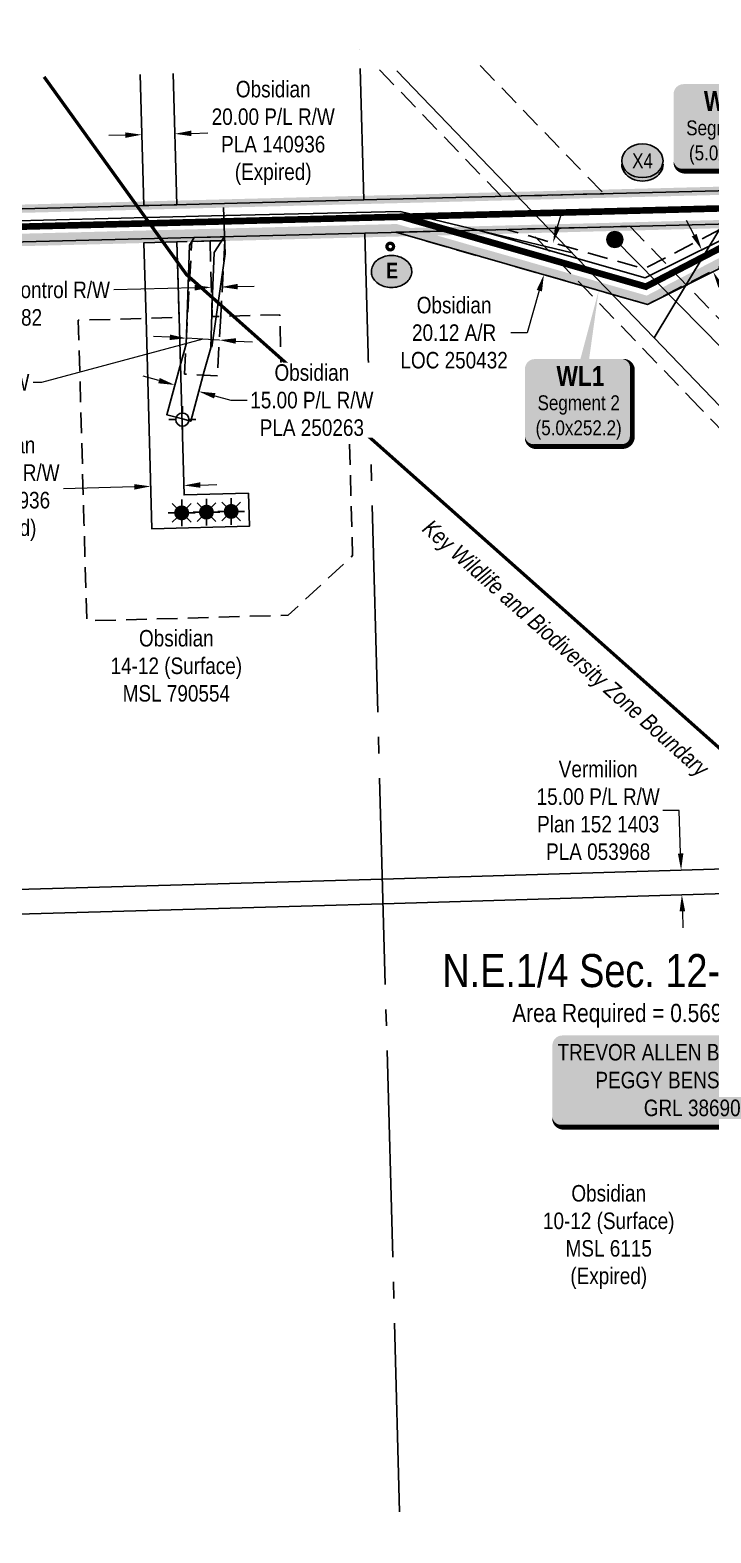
# Model space of a CAD drawing. Extents: x 632269 to 650517, y 5825252 to 5832959.
# Drawn here: x 633792 to 634203, y 5829979 to 5830888 of the extents above; entities that cross this region are included whole.
import ezdxf
from ezdxf.enums import TextEntityAlignment as Align

# ---------------------------------------------------------------- set-up
doc = ezdxf.new("R2010")
doc.units = 0
doc.header["$LTSCALE"] = 5
doc.header["$PDMODE"] = 35
doc.header["$PDSIZE"] = 10
for name, pattern in [('CENTERLINEX3', [5, 2.5, -1, 0.5, -1]), ('DASHDOT2', [12.7, 6.35, -3.175, 0, -3.175]), ('foc-ACCESSROAD', [3.75, 2.5, -1.25]), ('foc-FLOWLINE', [3.75, 2.5, -1.25]), ('foc-QUARTERLINE', [33, 25, -3, 2, -3]), ('POWERLINE5', [7.8, 2.4, -0.6, 0.6, -0.6, 0.6, -0.6, 2.4])]:
    doc.linetypes.add(name, pattern=pattern)
doc.layers.get('Defpoints').update_dxf_attribs({"color": 9})
for name, color, linetype in [('AS-OWNER', 7, 'Continuous'), ('AS-POWER', 104, 'foc-POWER'), ('AS-POWER-EXISTING', 72, 'POWERLINE5'), ('AS-ROADS', 254, 'Continuous'), ('AS-WILDLIFE', 131, 'DASHDOT2'), ('C-AR', 13, 'foc-ACCESSROAD'), ('C-RW', 13, 'Continuous'), ('C-SYMBOL', 7, 'Continuous'), ('C-WS', 13, 'foc-ACCESSROAD'), ('C-WS-S', 8, 'Continuous'), ('CG-NOTES', 7, 'Continuous'), ('F-EZE', 190, 'foc-FLOWLINE'), ('F-RW', 190, 'Continuous'), ('F-WS-S', 8, 'Continuous'), ('L-AREAREQUIRED', 7, 'Continuous'), ('L-SEC', 7, 'Continuous'), ('L-SECQ', 8, 'foc-QUARTERLINE'), ('P-CROSSINGS', 250, 'Continuous'), ('P-PROPOSED-WL1', 10, 'Continuous'), ('P-STATION', 7, 'Continuous')]:
    doc.layers.add(name, color=color, linetype=linetype)
doc.layers.add('AS-TRAPPER BOUNDARY', color=7, linetype='CENTERLINEX3', true_color=0xb85c00, transparency=0.6)
for name, color, linetype, lineweight in [('C-AR-T', 13, 'Continuous', 9), ('C-RW-T', 13, 'Continuous', 9), ('C-WS-T', 13, 'Continuous', 9), ('F-EZE-T', 190, 'Continuous', 9), ('F-RW-T', 190, 'Continuous', 9), ('F-VCE-T', 190, 'Continuous', 9)]:
    doc.layers.add(name, color=color, linetype=linetype, lineweight=lineweight)
doc.layers.add('P-PROPOSED-WL4', color=7, linetype='Continuous', true_color=0x5b5bc8)
doc.styles.add('100L', font='ARIALN.TTF', dxfattribs={"height": 11})
doc.styles.add('175L', font='ARIALN.TTF', dxfattribs={"height": 20})
doc.styles.add('240', font='ARIALN.TTF', dxfattribs={"height": 30})
doc.styles.add('80', font='ARIALN.TTF', dxfattribs={"height": 10})
doc.styles.add('80CG', font='ARIALN.TTF', dxfattribs={"height": 10})
doc.styles.add('BOLD', font='ARIALNB.TTF')
doc.styles.add('Crossing', font='ARIALN.TTF', dxfattribs={"height": 10})
doc.styles.add('foc-LtypeFont', font='ARIALN.TTF', dxfattribs={"height": 7.35})
doc.linetypes.add('foc-POWER', pattern='A,6,-1,["P",foc-LtypeFont,S=0.2,R=0,X=-0.625,Y=-0.75],-1.24,4', length=12.24)
doc.dimstyles.new('Compass 5 000', dxfattribs={"dimscale": 5, "dimtxt": 9, "dimasz": 2, "dimexe": 0.2, "dimexo": 0.0625, "dimgap": 0.5, "dimtad": 0, "dimtih": 1, "dimtoh": 1, "dimzin": 0, "dimdsep": 46, "dimtxsty": '80CG', "dimcen": 0.1, "dimse1": 1, "dimse2": 1, "dimclrd": 256, "dimclrt": 256, "dimaunit": 1, "dimadec": 4, "dimazin": 0, "dimtfac": 0.06, "dimtofl": 0, "dimtmove": 0, "dimatfit": 1, "dimfxl": 0.2, "dimtolj": 1, "dimtzin": 0, "dimlwd": -1, "dimarcsym": 0})

# ---------------------------------------------------------------- blocks, each defined once
blk = doc.blocks.new('*D413')
at = {"layer": 'C-AR-T', "transparency": 16777216}
for p, q in [((634110.68, 5830769.33), (634113.44, 5830778.95)), ((634099.63, 5830730.75), (634092.33, 5830705.27)), ((634092.33, 5830705.27), (634082.33, 5830705.27))]:
    blk.add_line(p, q, dxfattribs=at)
for points in [[(634109.08, 5830769.79), (634112.29, 5830768.87), (634107.93, 5830759.72)], [(634098.03, 5830731.21), (634101.23, 5830730.29), (634102.39, 5830740.37)]]:
    blk.add_solid(points, dxfattribs=at)
at = {"layer": 'Defpoints', "color": 0, "transparency": 16777216}
for p in [(634125.83, 5830754.59), (634102.39, 5830740.37), (634120.28, 5830735.24)]:
    blk.add_point(p, dxfattribs=at)
at = {"layer": 'C-AR-T', "transparency": 16777216, "insert": (634048.06, 5830705.27), "char_height": 10, "attachment_point": 5, "style": '80CG'}
blk.add_mtext('\\A1;Obsidian\\P20.12 A/R\\PLOC 250432', dxfattribs=at)
blk = doc.blocks.new('*D416')
at = {"layer": 'C-RW-T', "transparency": 16777216}
for p, q in [((633854.56, 5830612), (633811.66, 5830610.79)), ((633894.53, 5830613.12), (633904.52, 5830613.4))]:
    blk.add_line(p, q, dxfattribs=at)
for points in [[(633854.51, 5830613.66), (633854.6, 5830610.33), (633864.55, 5830612.28)], [(633894.48, 5830614.79), (633894.57, 5830611.46), (633884.53, 5830612.84)]]:
    blk.add_solid(points, dxfattribs=at)
at = {"layer": 'Defpoints', "color": 0, "transparency": 16777216}
for p in [(633863.31, 5830656.39), (633883.29, 5830656.95), (633864.55, 5830612.28)]:
    blk.add_point(p, dxfattribs=at)
at = {"layer": 'C-RW-T', "transparency": 16777216, "insert": (633772.13, 5830610.79), "char_height": 10, "attachment_point": 5, "style": '80CG'}
blk.add_mtext('\\A1;Obsidian\\P20.00 P/L R/W\\PPLA 140936\\P(Expired)', dxfattribs=at)
blk = doc.blocks.new('*D419')
at = {"layer": 'C-RW-T', "transparency": 16777216}
for p, q in [((634193.31, 5830764.34), (634188.71, 5830773.22)), ((634209.42, 5830733.28), (634216.83, 5830718.98)), ((634216.83, 5830718.98), (634226.83, 5830718.98))]:
    blk.add_line(p, q, dxfattribs=at)
for points in [[(634194.79, 5830765.11), (634191.83, 5830763.58), (634197.92, 5830755.47)], [(634210.9, 5830734.04), (634207.94, 5830732.51), (634204.82, 5830742.15)]]:
    blk.add_solid(points, dxfattribs=at)
at = {"layer": 'Defpoints', "color": 0, "transparency": 16777216}
for p in [(634195.98, 5830754.46), (634202.88, 5830741.15), (634204.82, 5830742.15)]:
    blk.add_point(p, dxfattribs=at)
at = {"layer": 'C-RW-T', "transparency": 16777216, "insert": (634265.91, 5830718.98), "char_height": 10, "attachment_point": 5, "style": '80CG'}
blk.add_mtext('\\A1;Obsidian\\P15.00 P/L R/W\\PPLA 250263', dxfattribs=at)
blk = doc.blocks.new('*D422')
at = {"layer": 'Defpoints', "color": 0, "transparency": 16777216}
for p in [(633886.08, 5830701.95), (633886.15, 5830703.29), (633906.12, 5830702.18)]:
    blk.add_point(p, dxfattribs=at)
at = {"layer": 'F-EZE-T', "transparency": 16777216}
for p, q in [((633896.06, 5830701.39), (633798.41, 5830675.18)), ((633876.09, 5830702.51), (633866.11, 5830703.07)), ((633906.04, 5830700.83), (633886.08, 5830701.95)), ((633916.02, 5830700.27), (633926.01, 5830699.72)), ((633798.41, 5830675.18), (633793.41, 5830675.18))]:
    blk.add_line(p, q, dxfattribs=at)
for points in [[(633876.18, 5830704.17), (633876, 5830700.85), (633886.08, 5830701.95)], [(633916.12, 5830701.94), (633915.93, 5830698.61), (633906.04, 5830700.83)]]:
    blk.add_solid(points, dxfattribs=at)
at = {"layer": 'F-EZE-T', "transparency": 16777216, "insert": (633733.82, 5830675.18), "char_height": 10, "attachment_point": 5, "style": '80CG'}
blk.add_mtext('\\A1;Fortis\\P20.00 Power Line R/W\\PEZE 140271', dxfattribs=at)
blk = doc.blocks.new('*D427')
at = {"layer": 'Defpoints', "color": 0, "transparency": 16777216}
for p in [(634185.41, 5830380.1), (634102.07, 5830377.58), (634102.52, 5830362.6)]:
    blk.add_point(p, dxfattribs=at)
at = {"layer": 'F-RW-T', "transparency": 16777216}
for p, q in [((634184.32, 5830416.14), (634174.32, 5830416.14)), ((634185.11, 5830390.09), (634184.32, 5830416.14)), ((634186.16, 5830355.12), (634186.46, 5830345.12))]:
    blk.add_line(p, q, dxfattribs=at)
for points in [[(634186.77, 5830390.14), (634183.44, 5830390.04), (634185.41, 5830380.1)], [(634187.83, 5830355.17), (634184.5, 5830355.07), (634185.86, 5830365.11)]]:
    blk.add_solid(points, dxfattribs=at)
at = {"layer": 'F-RW-T', "transparency": 16777216, "insert": (634135.24, 5830416.14), "char_height": 10, "attachment_point": 5, "style": '80CG'}
blk.add_mtext('\\A1;Vermilion\\P15.00 P/L R/W\\PPlan 152 1403\\PPLA 053968', dxfattribs=at)
blk = doc.blocks.new('*D428')
at = {"layer": 'Defpoints', "color": 0, "transparency": 16777216}
for p in [(633900.9, 5830741.93), (633906.9, 5830742.09), (633901.15, 5830732.77)]:
    blk.add_point(p, dxfattribs=at)
at = {"layer": 'F-VCE-T', "transparency": 16777216}
for p, q in [((633891.15, 5830732.5), (633842.12, 5830731.17)), ((633917.14, 5830733.21), (633927.14, 5830733.48))]:
    blk.add_line(p, q, dxfattribs=at)
for points in [[(633891.1, 5830734.17), (633891.19, 5830730.84), (633901.15, 5830732.77)], [(633917.1, 5830734.88), (633917.19, 5830731.54), (633907.15, 5830732.94)]]:
    blk.add_solid(points, dxfattribs=at)
at = {"layer": 'F-VCE-T', "transparency": 16777216, "insert": (633766.96, 5830731.17), "char_height": 10, "attachment_point": 5, "style": '80CG'}
blk.add_mtext('\\A1;Fortis\\P6.00 Vegetation Control R/W\\PEZE 880282', dxfattribs=at)
blk = doc.blocks.new('GABD')
for p, q in [((-0.81, 0), (-1.62, 0)), ((0, 0.81), (0, 1.62)), ((1.62, 0), (0.81, 0)), ((0, -0.81), (0, -1.62))]:
    blk.add_line(p, q)
blk.add_circle((0, 0), 0.8)
blk = doc.blocks.new('GAS')
h = blk.add_hatch(color=255)
h.dxf.hatch_style = 1
edge = h.paths.add_edge_path()
edge.add_arc((0, 0), 0.9, 0, 360)
for p, q in [((-0.81, 0), (-1.62, 0)), ((-0.57, 0.57), (-1.14, 1.14)), ((0, 0.81), (0, 1.62)), ((0.57, 0.57), (1.14, 1.14)), ((1.62, 0), (0.81, 0)), ((-0.57, -0.57), (-1.14, -1.14)), ((0, -0.81), (0, -1.62)), ((1.14, -1.14), (0.57, -0.57))]:
    blk.add_line(p, q)
blk.add_circle((0, 0), 0.8)
blk = doc.blocks.new('*D639')
at = {"layer": 'C-RW-T', "transparency": 16777216}
for p, q in [((633889.1, 5830825.95), (633899.1, 5830826.22)), ((633849.11, 5830824.88), (633839.11, 5830824.61))]:
    blk.add_line(p, q, dxfattribs=at)
for points in [[(633849.07, 5830826.55), (633849.15, 5830823.21), (633859.11, 5830825.15)], [(633889.06, 5830827.62), (633889.15, 5830824.28), (633879.11, 5830825.68)]]:
    blk.add_solid(points, dxfattribs=at)
at = {"layer": 'Defpoints', "color": 0, "transparency": 16777216}
for p in [(633857.99, 5830867.09), (633877.98, 5830867.63), (633879.11, 5830825.68)]:
    blk.add_point(p, dxfattribs=at)
at = {"layer": 'C-RW-T', "transparency": 16777216, "insert": (633938.63, 5830826.22), "char_height": 10, "attachment_point": 5, "style": '80CG'}
blk.add_mtext('\\A1;Obsidian\\P20.00 P/L R/W\\PPLA 140936\\P(Expired)', dxfattribs=at)
blk = doc.blocks.new('*D669')
at = {"layer": 'C-RW-T', "transparency": 16777216}
for p, q in [((633869.51, 5830676.29), (633859.86, 5830678.93)), ((633903.27, 5830667.08), (633912.92, 5830664.45)), ((633912.92, 5830664.45), (633922.92, 5830664.45))]:
    blk.add_line(p, q, dxfattribs=at)
for points in [[(633869.95, 5830677.9), (633869.07, 5830674.69), (633879.16, 5830673.66)], [(633903.71, 5830668.69), (633902.83, 5830665.48), (633893.62, 5830669.72)]]:
    blk.add_solid(points, dxfattribs=at)
at = {"layer": 'Defpoints', "color": 0, "transparency": 16777216}
for p in [(633879.72, 5830675.73), (633894.19, 5830671.78), (633893.62, 5830669.72)]:
    blk.add_point(p, dxfattribs=at)
at = {"layer": 'C-RW-T', "transparency": 16777216, "insert": (633962, 5830664.45), "char_height": 10, "attachment_point": 5, "style": '80CG', "bg_fill": 3, "box_fill_scale": 1.1, "bg_fill_color": 256, "bg_fill_true_color": 13158600, "bg_fill_transparency": 0}
blk.add_mtext('\\A1;Obsidian\\P15.00 P/L R/W\\PPLA 250263', dxfattribs=at)
blk = doc.blocks.new('*U726')
h = blk.add_hatch(color=254)
edge = h.paths.add_edge_path()
edge.add_line((-26.5, -34.46), (26.5, -34.46))
edge.add_arc((26.5, -28.46), 6, 270, 360)
edge.add_line((32.5, -28.46), (32.5, 12.5))
edge.add_arc((26.5, 12.5), 6, 0, 90)
edge.add_line((26.5, 18.5), (-26.5, 18.5))
edge.add_arc((-26.5, 12.5), 6, 90, 180)
edge.add_line((-32.5, 12.5), (-32.5, -28.46))
edge.add_arc((-26.5, -28.46), 6, 180, 270)
at = {"color": 1, "true_color": 0xff1414, "flags": 128}
blk.add_lwpolyline([(12.14, 60.07, 0, 7.5, 0), (0, 0, 0, 0, 0)], format="xyseb", dxfattribs=at)
blk.add_lwpolyline([(-26.5, -34.46, 3, 3, 0), (26.5, -34.46, 3, 3, 0.414214), (32.5, -28.46, 3, 3, 0), (32.5, 12.5, 3, 0, 0.414214), (26.5, 18.5, 0, 0, 0), (-26.5, 18.5, 0, 0, 0.414214), (-32.5, 12.5, 0, 0, 0), (-32.5, -28.46, 0, 3, 0.414214)], format="xyseb", close=True, dxfattribs=at)
at = {"color": 1, "true_color": 0xff1414}
for tag, p, height, style in [('TEMP_AREA_W1_001', (-9.21, 2.24), 12, 'BOLD'), ('ENTER_TEXT_001', (-30.66, -12.93), 9, '80')]:
    blk.add_attdef(tag, p, '', height=height, dxfattribs=dict(at, style=style))
blk = doc.blocks.new('*U727')
h = blk.add_hatch(color=254)
edge = h.paths.add_edge_path()
edge.add_line((-26.5, -34.12), (26.5, -34.12))
edge.add_arc((26.5, -28.12), 6, 270, 360)
edge.add_line((32.5, -28.12), (32.5, 12.5))
edge.add_arc((26.5, 12.5), 6, 0, 90)
edge.add_line((26.5, 18.5), (-26.5, 18.5))
edge.add_arc((-26.5, 12.5), 6, 90, 180)
edge.add_line((-32.5, 12.5), (-32.5, -28.12))
edge.add_arc((-26.5, -28.12), 6, 180, 270)
at = {"layer": 'P-PROPOSED-WL4', "flags": 128}
blk.add_lwpolyline([(-26.5, -34.12, 3, 3, 0), (26.5, -34.12, 3, 3, 0.414214), (32.5, -28.12, 3, 3, 0), (32.5, 12.5, 3, 0, 0.414214), (26.5, 18.5, 0, 0, 0), (-26.5, 18.5, 0, 0, 0.414214), (-32.5, 12.5, 0, 0, 0), (-32.5, -28.12, 0, 3, 0.414214)], format="xyseb", close=True, dxfattribs=at)
blk.add_lwpolyline([(55.87, -59.68, 0, 7.5, 0), (0, 0, 0, 0, 0)], format="xyseb", dxfattribs=at)
at = {"layer": 'P-PROPOSED-WL4'}
for tag, p, height, style in [('TEMP_AREA_W1_001', (-9.21, 2.24), 12, 'BOLD'), ('ENTER_TEXT_001', (-30.66, -12.93), 9, '80')]:
    blk.add_attdef(tag, p, '', height=height, dxfattribs=dict(at, style=style))
blk = doc.blocks.new('AA')
at = {"const_width": 4}
blk.add_lwpolyline([(-1, 0, 1), (1, 0, 1)], format="xyb", close=True, dxfattribs=at)
blk.add_circle((0, 0), 2)
blk = doc.blocks.new('Route_Letters')
h = blk.add_hatch(color=255)
h.dxf.hatch_style = 1
edge = h.paths.add_edge_path()
edge.add_ellipse((-0.12, 0.46), major_axis=(-11.97, 0), ratio=0.789318, start_angle=0, end_angle=360)
at = {"color": 5}
blk.add_open_spline([(-12.34, 0.46), (-12.34, -0.25), (-12.24, -0.97), (-11.72, -2.79), (-11.14, -3.88), (-9.56, -5.81), (-8.54, -6.66), (-6.22, -8.02), (-4.9, -8.54), (-2.12, -9.17), (-0.66, -9.3), (2.22, -9.13), (3.64, -8.84), (6.27, -7.89), (7.48, -7.22), (9.54, -5.6), (10.38, -4.64), (11.6, -2.54), (11.97, -1.4), (12.18, 0.91), (12.02, 2.08), (11.2, 4.3), (10.54, 5.35), (8.8, 7.2), (7.72, 7.99), (5.29, 9.24), (3.93, 9.68), (1.11, 10.18), (-0.35, 10.23), (-3.22, 9.91), (-4.61, 9.55), (-7.16, 8.47), (-8.32, 7.75), (-10.24, 6.02), (-11, 5.02), (-12.05, 2.86), (-12.32, 1.7), (-12.34, 0.52), (-12.34, 0.49), (-12.34, 0.46)], degree=3, knots=[0, 0, 0, 0, 0.219529, 0.219529, 0.575727, 0.575727, 0.931924, 0.931924, 1.288121, 1.288121, 1.644318, 1.644318, 2.000515, 2.000515, 2.356712, 2.356712, 2.712909, 2.712909, 3.069107, 3.069107, 3.425304, 3.425304, 3.781501, 3.781501, 4.137698, 4.137698, 4.493895, 4.493895, 4.850092, 4.850092, 5.20629, 5.20629, 5.562487, 5.562487, 5.918684, 5.918684, 6.274881, 6.274881, 6.283185, 6.283185, 6.283185, 6.283185], dxfattribs=at)
at = {"color": 14, "style": 'BOLD'}
blk.add_attdef('A', text='', height=9.5, dxfattribs=at).set_placement((0.22, 0.98), align=Align.MIDDLE)
blk = doc.blocks.new('POWERPOLE')
h = blk.add_hatch(color=255)
edge = h.paths.add_edge_path()
edge.add_arc((0, 0), 0.96, 0, 360)
at = {"linetype": 'Continuous'}
for p, q in [((0.68, -0.68), (-0.68, 0.68)), ((-0.68, -0.68), (0.68, 0.68))]:
    blk.add_line(p, q, dxfattribs=at)
blk.add_circle((0, 0), 0.96, dxfattribs=at)
blk = doc.blocks.new('*U839')
h = blk.add_hatch(color=59)
edge = h.paths.add_edge_path()
edge.add_line((-79, -28.5), (79, -28.5))
edge.add_arc((79, -22.5), 6, 270, 360)
edge.add_line((85, -22.5), (85, 21))
edge.add_arc((79, 21), 6, 0, 90)
edge.add_line((79, 27), (-79, 27))
edge.add_arc((-79, 21), 6, 90, 180)
edge.add_line((-85, 21), (-85, -22.5))
edge.add_arc((-79, -22.5), 6, 180, 270)
at = {"color": 1, "flags": 128}
blk.add_lwpolyline([(-79, -28.5, 3, 3, 0), (79, -28.5, 3, 3, 0.414214), (85, -22.5, 3, 3, 0), (85, 21, 3, 0, 0.414214), (79, 27, 0, 0, 0), (-79, 27, 0, 0, 0.414214), (-85, 21, 0, 0, 0), (-85, -22.5, 0, 3, 0.414214)], format="xyseb", close=True, dxfattribs=at)
blk.add_lwpolyline([(-23.59, -2.98, 0, 7.5, 0), (0, 0, 0, 0, 0)], format="xyseb", dxfattribs=at)
at = {"color": 1, "style": '80'}
blk.add_attdef('ENTER_TEXT_001', (-37.03, -4.99), '', height=10, dxfattribs=at)
blk = doc.blocks.new('xing2')
h = blk.add_hatch(color=50)
h.dxf.hatch_style = 1
edge = h.paths.add_edge_path()
edge.add_ellipse((0, 0), major_axis=(-12.5, 0), ratio=0.816297, start_angle=0, end_angle=360)
h = blk.add_hatch(color=250)
h.dxf.hatch_style = 1
edge = h.paths.add_edge_path()
edge.add_ellipse((0, -2.05), major_axis=(-12.5, 0), ratio=0.816297, start_angle=0, end_angle=180)
edge.add_line((12.5, -2.05), (12.5, 0))
edge.add_ellipse((0, 0), major_axis=(-12.5, 0), ratio=0.816297, start_angle=0, end_angle=180, ccw=False)
edge.add_line((-12.5, 0), (-12.5, -2.05))
at = {"color": 250}
blk.add_ellipse((0, 0), major_axis=(-12.5, 0), ratio=0.816297, dxfattribs=at)
blk.add_ellipse((0, -2.05), major_axis=(-12.5, 0), ratio=0.816297, start_param=0, end_param=3.141593, dxfattribs=at)
at = {"color": 250, "style": 'Crossing'}
blk.add_attdef('CROSSING', text='', height=9, dxfattribs=at).set_placement((0.09, 0.02), align=Align.MIDDLE_CENTER)
at = {"color": 250, "style": 'Crossing', "flags": 1}
for tag, p in [('OWNER', (0.09, -12.49)), ('DESCRIPTION', (0.09, -25.77)), ('LOCATION', (0.09, -39.3)), ('DWG_REF', (0.09, -52.84))]:
    blk.add_attdef(tag, text='', height=9, dxfattribs=at).set_placement(p, align=Align.MIDDLE_CENTER)

msp = doc.modelspace()

# ---------------------------------------------------------------- hatches: boundary and pattern name
at = {"layer": 'P-PROPOSED-WL1', "linetype": 'Continuous'}
h = msp.add_hatch(color=256, dxfattribs=at)
h.dxf.hatch_style = 1
h.paths.add_polyline_path([(634261.62, 5830772.424), (634250.197, 5830772.132), (634164.599, 5830727.755), (634029.436, 5830766.486), (634012.777, 5830766.059), (634165.134, 5830722.403)])
at = {"layer": 'P-PROPOSED-WL4', "linetype": 'Continuous'}
h = msp.add_hatch(color=256, dxfattribs=at)
h.dxf.hatch_style = 1
h.paths.add_polyline_path([(634029.436, 5830766.486), (634013.416, 5830771.076), (633193.849, 5830749.917), (633173.734, 5830749.397), (633144.121, 5830748.604), (633143.391, 5830743.585), (633173.868, 5830744.401), (633193.978, 5830744.92)])

# ---------------------------------------------------------------- linework, layer by layer
at = {"layer": 'AS-POWER', "flags": 128}
for points in [[(634013.408, 5830863.795), (634105.161, 5830768.313), (634169.13, 5830702.121), (634238.94, 5830629.491), (634444.512, 5830409.763), (634546.541, 5830304.103), (637242.954, 5827518.348)], [(634169.13, 5830702.121), (634209.342, 5830769.168), (634271.239, 5830796.358)], [(633901.484, 5830696.569), (633909.506, 5830752.972), (633908.629, 5830781.146)], [(633191.575, 5830758.502), (633307.161, 5830760.792), (633901.325, 5830776.014), (634015.439, 5830778.598), (634119.433, 5830753.545)], [(634145.3, 5830761.67), (634366.809, 5830536.763)]]:
    msp.add_lwpolyline(points, dxfattribs=at)
at = {"layer": 'AS-ROADS', "const_width": 3.999, "flags": 128}
for points in [[(634893.813, 5830798.378), (633261.686, 5830755.777), (633196.113, 5830754.862), (633177.98, 5830753.215), (633163.71, 5830743.523), (633156.805, 5830729.518), (633154.085, 5830712.383), (633150.484, 5830680.81), (633145.966, 5830647.659), (633138.99, 5830608.88), (633131.59, 5830574.458), (633110.306, 5830491.837), (633082.854, 5830392.305), (633071.751, 5830355.499), (633063.283, 5830340.777), (633045.646, 5830320.391), (633029.354, 5830307.668), (633006.126, 5830294.686), (632985.832, 5830287.528), (632882.705, 5830257.657), (632770.508, 5830224.73), (632685.827, 5830201.061), (632652.35, 5830188.099)], [(634016.4, 5830775.477), (634164.058, 5830733.172), (634257.812, 5830781.778)]]:
    msp.add_lwpolyline(points, dxfattribs=at)
at = {"layer": 'AS-TRAPPER BOUNDARY', "const_width": 4.998, "flags": 128}
for points in [[(633191.259, 5830844.288), (633193.428, 5830765.029), (633993.421, 5830785.681), (634793.459, 5830806.151), (634791.269, 5830885.972)], [(633218.717, 5829840.596), (633193.977, 5830744.951), (634794.011, 5830786.042), (634815.881, 5829982.386), (634837.944, 5829178.592), (634037.924, 5829157.725), (633937.958, 5829155.124)]]:
    msp.add_lwpolyline(points, dxfattribs=at)
at = {"layer": 'AS-WILDLIFE', "const_width": 1.999, "flags": 128}
msp.add_lwpolyline([(633800.006, 5830860.147), (633886.125, 5830740.5), (634529.062, 5830169), (635052.937, 5829645), (635076.687, 5829568), (635141.063, 5829590), (635243.437, 5829502.5), (635486.687, 5829198), (635309.875, 5829171), (635080.125, 5829107.5), (634894.063, 5829043), (634887.125, 5829041), (634880.75, 5829039.5), (634876.438, 5829038.5), (634742.39, 5829018.062)], dxfattribs=at)
at = {"layer": 'C-AR', "flags": 128}
msp.add_lwpolyline([(634215.652, 5830771.249), (634261.62, 5830772.424), (634165.134, 5830722.403), (634012.777, 5830766.059), (634079.8, 5830767.774), (634162.981, 5830743.942)], close=True, dxfattribs=at)
at = {"layer": 'C-RW'}
msp.add_lwpolyline([(633878.13, 5830862.182), (633880.253, 5830782.751), (633860.254, 5830782.233), (633858.13, 5830861.661)], dxfattribs=at)
at = {"layer": 'C-RW', "flags": 128}
msp.add_lwpolyline([(634230.336, 5830771.624), (634163.664, 5830738.413), (634062.712, 5830767.337), (634012.777, 5830766.059), (634165.135, 5830722.393), (634265.787, 5830772.531)], close=True, dxfattribs=at)
at = {"layer": 'C-RW'}
for points in [[(633896.954, 5830681.932), (633888.708, 5830651.705), (633883.703, 5830653.071), (633874.242, 5830655.651), (633882.783, 5830686.961), (633885.966, 5830698.341), (633888, 5830758.349), (633889.634, 5830760.925), (633890.895, 5830762.909), (633900.777, 5830763.166), (633906.779, 5830763.321), (633908.95, 5830763.377), (633906.862, 5830760.089), (633902.843, 5830753.754), (633901.791, 5830723.83), (633900.815, 5830696.089), (633896.954, 5830681.932)], [(633923.674, 5830608.155), (633924.23, 5830588.156), (633865.278, 5830586.519), (633861.689, 5830713.98), (633860.4, 5830759.711), (633880.398, 5830760.258), (633881.643, 5830714.523), (633884.714, 5830607.073), (633923.674, 5830608.155)]]:
    msp.add_lwpolyline(points, close=True, dxfattribs=at)
at = {"layer": 'C-WS', "flags": 128}
msp.add_lwpolyline([(633900.383, 5830760.804), (633901.628, 5830715.066), (633907.629, 5830715.229), (633942.588, 5830716.181), (633944.164, 5830659.226), (633984.154, 5830660.35), (633986.693, 5830570.412), (633947.71, 5830534.302), (633825.84, 5830530.877), (633824.151, 5830590.905), (633820.717, 5830712.866), (633861.689, 5830713.98), (633881.643, 5830714.523), (633880.398, 5830760.258), (633889.796, 5830760.514), (633900.383, 5830760.804)], close=True, dxfattribs=at)
at = {"layer": 'F-EZE'}
for points in [[(633990.927, 5830876.917), (633990.926, 5830876.918)], [(634063.879, 5830867.022), (634138.609, 5830789.385), (634076.692, 5830787.805), (634002.002, 5830865.41)], [(634459.824, 5830388.372), (634196.74, 5830659.878), (634092.516, 5830768.099), (634154.445, 5830769.683), (634231.73, 5830689.434)]]:
    msp.add_lwpolyline(points, dxfattribs=at)
msp.add_lwpolyline([(633906.844, 5830715.208), (633904.825, 5830679.11), (633884.86, 5830680.227), (633889.353, 5830760.503), (633889.796, 5830760.515), (633900.383, 5830760.804), (633906.385, 5830760.968), (633909.409, 5830761.051), (633907.373, 5830724.655), (633906.844, 5830715.208)], close=True, dxfattribs=at)
at = {"layer": 'F-RW'}
for points in [[(633204.821, 5830352.018), (633962.113, 5830373.362), (634004.759, 5830374.649), (634459.824, 5830388.372)], [(634473.883, 5830373.804), (634005.19, 5830359.666), (633962.55, 5830358.379), (633205.253, 5830337.035)]]:
    msp.add_lwpolyline(points, dxfattribs=at)
at = {"layer": 'L-SEC'}
for p, q in [((633993.457, 5830785.689), (634793.496, 5830806.152)), ((633193.428, 5830765.029), (633993.452, 5830785.689)), ((633993.971, 5830765.578), (634794.011, 5830786.042)), ((633193.978, 5830744.92), (633993.971, 5830765.578))]:
    msp.add_line(p, q, dxfattribs=at)
at = {"layer": 'L-SECQ'}
for p, q in [((633990.926, 5830876.918), (633990.926, 5830876.917)), ((633991.248, 5830865.129), (633993.421, 5830785.681)), ((633993.971, 5830765.578), (634015.126, 5829991.711))]:
    msp.add_line(p, q, dxfattribs=at)

# ---------------------------------------------------------------- block references
at = {"layer": 'AS-OWNER'}
ref = msp.add_blockref('*U839', (634192.502, 5830252.968), dxfattribs=dict(at, xscale=0.999675, yscale=0.999675, zscale=0.999675))
ref.add_attrib('ENTER_TEXT_001', 'TREVOR ALLEN BENSMILLER', (634110.639, 5830264.808), dxfattribs={"layer": '0', "color": 1, "height": 9.99675, "style": '80'})
ref.add_attrib('ENTER_TEXT_002', 'PEGGY BENSMILLER', (634133.558, 5830247.97), dxfattribs={"layer": '0', "color": 1, "height": 9.99675, "style": '80'})
ref.add_attrib('ENTER_TEXT_003', 'GRL 38690', (634162.832, 5830231.131), dxfattribs={"layer": '0', "color": 1, "height": 9.9968, "style": '80'})
at = {"layer": 'AS-POWER-EXISTING', "xscale": 4.998375, "yscale": 4.998375, "zscale": 4.998375}
msp.add_blockref('POWERPOLE', (634145.3, 5830761.67), dxfattribs=at)
at = {"layer": 'C-WS-S', "xscale": 4.998345000000032, "yscale": 4.998345000000032, "zscale": 4.998345000000032, "rotation": 0.08236396073204832}
for p in [(633883.27, 5830596.253), (633898.232, 5830596.685), (633913.194, 5830597.117)]:
    msp.add_blockref('GAS', p, dxfattribs=at)
at = {"layer": 'CG-NOTES'}
ref = msp.add_blockref('*U727', (634213.368, 5830837.251), dxfattribs=dict(at, xscale=0.9993741078217456, yscale=0.9993741078217456, zscale=0.9993741078217456))
ref.add_attrib('TEMP_AREA_W1_001', 'WL2', (634199.192, 5830839.494), dxfattribs={"layer": 'P-PROPOSED-WL4', "height": 11.9925, "style": 'BOLD'})
ref.add_attrib('ENTER_TEXT_001', 'Segment 2', (634188.49, 5830824.782), dxfattribs={"layer": 'P-PROPOSED-WL4', "height": 8.9944, "style": '80'})
ref.add_attrib('ENTER_TEXT_002', '(5.0x31.8)', (634190.171, 5830809.638), dxfattribs={"layer": 'P-PROPOSED-WL4', "height": 8.9944, "style": '80'})
ref = msp.add_blockref('*U726', (634123.416, 5830670.859), dxfattribs=dict(at, xscale=0.9990826203757268, yscale=0.9990826203757268, zscale=0.9990826203757268))
ref.add_attrib('TEMP_AREA_W1_001', 'WL1', (634110.016, 5830673.101), dxfattribs={"layer": '0', "color": 1, "true_color": 0xff1414, "height": 11.989, "style": 'BOLD'})
ref.add_attrib('ENTER_TEXT_001', 'Segment 2', (634098.544, 5830658.394), dxfattribs={"layer": '0', "color": 1, "true_color": 0xff1414, "height": 8.9917, "style": '80'})
ref.add_attrib('ENTER_TEXT_002', '(5.0x252.2)', (634097.361, 5830643.255), dxfattribs={"layer": '0', "color": 1, "true_color": 0xff1414, "height": 8.99174, "style": '80'})
at = {"layer": 'P-CROSSINGS', "color": 4, "xscale": 0.999675, "yscale": 0.999675, "zscale": 0.999675}
msp.add_blockref('xing2', (634161.993, 5830809.334), dxfattribs=at).add_auto_attribs({'CROSSING': 'X4'})
at = {"layer": 'P-STATION', "xscale": 0.9993181160249874, "yscale": 0.9993181160249874, "zscale": 0.9993181160249874}
msp.add_blockref('AA', (634009.435, 5830757.439), dxfattribs=at)
at = {"layer": 'P-STATION'}
ref = msp.add_blockref('Route_Letters', (634010.339, 5830741.885), dxfattribs=dict(at, xscale=0.9993181160249874, yscale=0.9993181160249874, zscale=0.9993181160249874))
ref.add_attrib('A', 'E', dxfattribs={"layer": '0', "color": 170, "height": 9.494, "style": 'BOLD'}).set_placement((634010.563, 5830742.86), align=Align.MIDDLE)

# ---------------------------------------------------------------- texts
at = {"layer": 'AS-WILDLIFE', "insert": (634114.633, 5830513.361), "char_height": 9.99675, "attachment_point": 5, "rotation": 318.366458, "style": '240'}
msp.add_mtext_dynamic_manual_height_columns('{\\fArial Narrow|b0|i1|c0|p34;Key Wildlife and Biodiversity Zone Boundary}', width=226.14517, gutter_width=44.985, heights=[0], dxfattribs=at)
at = {"layer": 'C-SYMBOL', "color": 3, "style": '175L'}
msp.add_text('N.E.1/4 Sec. 12-42-8-W.5M.', height=19.9935, dxfattribs=at).set_placement((634184.772, 5830303.238), align=Align.BOTTOM_CENTER)
at = {"layer": 'L-AREAREQUIRED', "color": 5, "style": '100L'}
msp.add_text('Area Required = 0.569 ha  1.41 Ac.', height=10.99643, dxfattribs=at).set_placement((634182.2, 5830284.795), align=Align.BOTTOM_CENTER)

# ---------------------------------------------------------------- dimensions: what is measured, and where the dimension line sits
at = {"layer": 'C-AR-T'}
dim = msp.add_linear_dim(base=(634102.385, 5830740.367), p1=(634125.827, 5830754.594), p2=(634120.283, 5830735.24), angle=254.015532, text='Obsidian\\P20.12 A/R\\PLOC 250432', dimstyle='Compass 5 000', dxfattribs=at)
dim.commit()
dim.dimension.update_dxf_attribs({"geometry": '*D413', "text_midpoint": (634048.063, 5830705.275), "dimtype": 161})
at = {"layer": 'C-RW-T'}
for base, p1, p2, angle, text, picture, middle in [((633879.106, 5830825.682), (633857.985, 5830867.091), (633877.984, 5830867.626), 1.531338, 'Obsidian\\P20.00 P/L R/W\\PPLA 140936\\P(Expired)', '*D639', (633938.635, 5830826.216)), ((634204.817, 5830742.153), (634195.983, 5830754.464), (634202.885, 5830741.151), 297.403797, 'Obsidian\\P15.00 P/L R/W\\PPLA 250263', '*D419', (634265.913, 5830718.981)), ((633864.553, 5830612.278), (633883.288, 5830656.951), (633863.311, 5830656.388), 181.613298, 'Obsidian\\P20.00 P/L R/W\\PPLA 140936\\P(Expired)', '*D416', (633772.126, 5830610.789))]:
    dim = msp.add_linear_dim(base=base, p1=p1, p2=p2, angle=angle, text=text, dimstyle='Compass 5 000', dxfattribs=at)
    dim.commit()
    dim.dimension.update_dxf_attribs({"geometry": picture, "text_midpoint": middle, "dimtype": 161})
at = {"layer": 'F-RW-T'}
dim = msp.add_linear_dim(base=(634185.409, 5830380.097), p1=(634102.518, 5830362.602), p2=(634102.067, 5830377.584), angle=91.72727, text='Vermilion\\P15.00 P/L R/W\\PPlan 152 1403\\PPLA 053968', dimstyle='Compass 5 000', dxfattribs=at)
dim.commit()
dim.dimension.update_dxf_attribs({"geometry": '*D427', "text_midpoint": (634135.239, 5830416.138), "dimtype": 161})

# ---------------------------------------------------------------- next in the draw order: texts
at = {"layer": 'C-WS-T', "char_height": 9.99669, "width": 78.9688, "attachment_point": 5, "style": '80CG', "bg_fill": 2}
for s, insert in [('\\A1;Obsidian\\P14-12 (Surface)\\PMSL 790554', (633880.02, 5830503.64)), ('\\A1;Obsidian\\P10-12 (Surface)\\PMSL 6115\\P(Expired)', (634141.612, 5830157.942))]:
    msp.add_mtext(s, dxfattribs=dict(at, insert=insert))

# ---------------------------------------------------------------- next in the draw order: dimensions: what is measured, and where the dimension line sits
at = {"layer": 'C-RW-T'}
dim = msp.add_aligned_dim(p1=(633879.719, 5830675.728), p2=(633894.185, 5830671.782), distance=-2.141, text='Obsidian\\P15.00 P/L R/W\\PPLA 250263', dimstyle='Compass 5 000', override={"dimtfill": 1}, dxfattribs=at)
dim.commit()
dim.dimension.update_dxf_attribs({"geometry": '*D669', "text_midpoint": (633961.999, 5830664.453)})

# ---------------------------------------------------------------- next in the draw order: block references
at = {"layer": 'F-WS-S', "xscale": 4.998345000000032, "yscale": 4.998345000000032, "zscale": 4.998345000000032, "rotation": 0.08236396073204832}
msp.add_blockref('GABD', (633883.673, 5830652.697), dxfattribs=at)

# ---------------------------------------------------------------- next in the draw order: dimensions: what is measured, and where the dimension line sits
at = {"layer": 'F-EZE-T'}
dim = msp.add_linear_dim(base=(633886.076, 5830701.951), p1=(633906.115, 5830702.176), p2=(633886.151, 5830703.294), angle=176.796456, text='Fortis\\P20.00 Power Line R/W\\PEZE 140271', dimstyle='Compass 5 000', override={"dimtmove": 1}, dxfattribs=at)
dim.commit()
dim.dimension.update_dxf_attribs({"geometry": '*D422', "text_midpoint": (633790.914, 5830675.185), "dimtype": 161})
at = {"layer": 'F-VCE-T'}
dim = msp.add_linear_dim(base=(633901.146, 5830732.774), p1=(633906.899, 5830742.09), p2=(633900.897, 5830741.927), angle=181.55917, text='Fortis\\P6.00 Vegetation Control R/W\\PEZE 880282', dimstyle='Compass 5 000', dxfattribs=at)
dim.commit()
dim.dimension.update_dxf_attribs({"geometry": '*D428', "text_midpoint": (633766.965, 5830731.167), "dimtype": 161})

doc.saveas('drawing.dxf')
